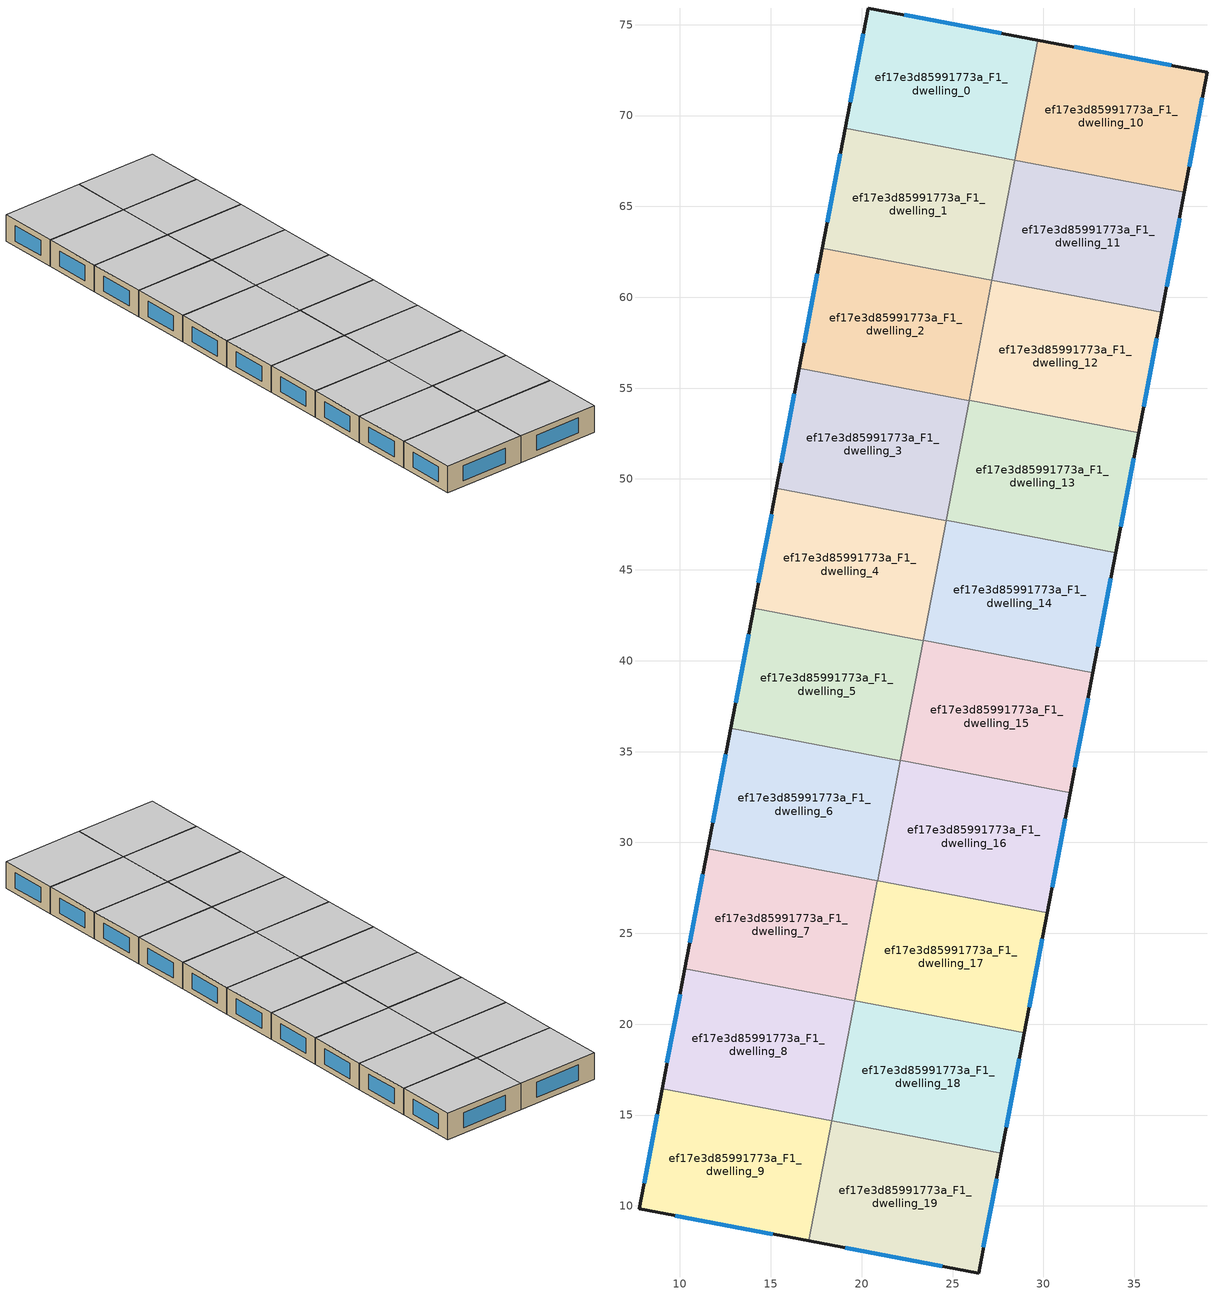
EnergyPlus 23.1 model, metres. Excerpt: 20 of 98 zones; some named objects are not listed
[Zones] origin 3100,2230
ef17e3d85991773a_F1_dwelling_0
 floor to ef17e3d85991773a_F0_dwelling_0 (EU_floor_Construction): 29.68,74.15 28.42,67.53 19.09,69.31 20.35,75.92 z3
 wall outside (EU_wall_Construction): 29.68,74.15 20.35,75.92 19.09,69.31 z3:6
 wall to ef17e3d85991773a_F1_dwelling_1 (EU_wall_Construction): 19.09,69.31 28.42,67.53 z3:6
 wall to ef17e3d85991773a_F1_dwelling_10 (EU_wall_Construction): 28.42,67.55 29.68,74.15 z3:6
 wall to ef17e3d85991773a_F1_dwelling_11 (EU_wall_Construction): 28.42,67.53 28.42,67.55 z3:6
 window (EU_Window_Construction): 20.08,74.5 19.36,70.73 / 27.68,74.53 22.35,75.54 z3.64:5.36
 ceiling to ef17e3d85991773a_F2_dwelling_0 (EU_floor_Construction): 28.42,67.53 29.68,74.15 20.35,75.92 19.09,69.31 z6
ef17e3d85991773a_F1_dwelling_1
 floor to ef17e3d85991773a_F0_dwelling_1 (EU_floor_Construction): 28.42,67.53 27.16,60.92 17.83,62.7 19.09,69.31 z3
 wall outside (EU_wall_Construction): 19.09,69.31 17.83,62.7 z3:6
 wall to ef17e3d85991773a_F1_dwelling_11 (EU_wall_Construction): 27.17,60.94 28.42,67.53 z3:6
 wall to ef17e3d85991773a_F1_dwelling_2 (EU_wall_Construction): 17.83,62.7 27.16,60.92 z3:6
 wall to ef17e3d85991773a_F1_dwelling_12 (EU_wall_Construction): 27.16,60.92 27.17,60.94 z3:6
 window (EU_Window_Construction): 18.82,67.9 18.1,64.12 z3.64:5.36
 ceiling to ef17e3d85991773a_F2_dwelling_1 (EU_floor_Construction): 27.16,60.92 28.42,67.53 19.09,69.31 17.83,62.7 z6
ef17e3d85991773a_F1_dwelling_10
 floor to ef17e3d85991773a_F0_dwelling_10 (EU_floor_Construction): 39.02,72.38 37.76,65.77 28.42,67.55 29.68,74.15 z3
 wall outside (EU_wall_Construction): 37.76,65.77 39.02,72.38 29.68,74.15 z3:6
 wall to ef17e3d85991773a_F1_dwelling_11 (EU_wall_Construction): 28.42,67.55 37.76,65.77 z3:6
 window (EU_Window_Construction): 37.02,72.76 31.68,73.77 / 38.03,67.19 38.75,70.97 z3.64:5.36
 ceiling to ef17e3d85991773a_F2_dwelling_10 (EU_floor_Construction): 37.76,65.77 39.02,72.38 29.68,74.15 28.42,67.55 z6
ef17e3d85991773a_F1_dwelling_11
 floor to ef17e3d85991773a_F0_dwelling_11 (EU_floor_Construction): 37.76,65.77 36.5,59.16 27.16,60.94 28.42,67.55 z3
 wall outside (EU_wall_Construction): 36.5,59.16 37.76,65.77 z3:6
 wall to ef17e3d85991773a_F1_dwelling_12 (EU_wall_Construction): 27.16,60.94 36.5,59.16 z3:6
 window (EU_Window_Construction): 36.77,60.58 37.49,64.35 z3.64:5.36
 ceiling to ef17e3d85991773a_F2_dwelling_11 (EU_floor_Construction): 36.5,59.16 37.76,65.77 28.42,67.55 27.16,60.94 z6
ef17e3d85991773a_F1_dwelling_12
 floor to ef17e3d85991773a_F0_dwelling_12 (EU_floor_Construction): 36.5,59.16 35.24,52.55 25.91,54.33 27.16,60.94 z3
 wall outside (EU_wall_Construction): 35.24,52.55 36.5,59.16 z3:6
 wall to ef17e3d85991773a_F1_dwelling_13 (EU_wall_Construction): 25.91,54.33 35.24,52.55 z3:6
 wall to ef17e3d85991773a_F1_dwelling_2 (EU_wall_Construction): 27.16,60.92 25.91,54.33 z3:6
 window (EU_Window_Construction): 35.51,53.97 36.23,57.75 z3.64:5.36
 ceiling to ef17e3d85991773a_F2_dwelling_12 (EU_floor_Construction): 35.24,52.55 36.5,59.16 27.16,60.94 25.91,54.33 z6
ef17e3d85991773a_F1_dwelling_13
 floor to ef17e3d85991773a_F0_dwelling_13 (EU_floor_Construction): 35.24,52.55 33.98,45.95 24.65,47.73 25.91,54.33 z3
 wall outside (EU_wall_Construction): 33.98,45.95 35.24,52.55 z3:6
 wall to ef17e3d85991773a_F1_dwelling_14 (EU_wall_Construction): 24.65,47.73 33.98,45.95 z3:6
 wall to ef17e3d85991773a_F1_dwelling_3 (EU_wall_Construction): 25.9,54.32 24.65,47.73 z3:6
 wall to ef17e3d85991773a_F1_dwelling_2 (EU_wall_Construction): 25.91,54.33 25.9,54.32 z3:6
 window (EU_Window_Construction): 34.25,47.36 34.97,51.14 z3.64:5.36
 ceiling to ef17e3d85991773a_F2_dwelling_13 (EU_floor_Construction): 33.98,45.95 35.24,52.55 25.91,54.33 24.65,47.73 z6
ef17e3d85991773a_F1_dwelling_14
 floor to ef17e3d85991773a_F0_dwelling_14 (EU_floor_Construction): 33.98,45.95 32.72,39.34 23.39,41.12 24.65,47.73 z3
 wall outside (EU_wall_Construction): 32.72,39.34 33.98,45.95 z3:6
 wall to ef17e3d85991773a_F1_dwelling_15 (EU_wall_Construction): 23.39,41.12 32.72,39.34 z3:6
 wall to ef17e3d85991773a_F1_dwelling_4 (EU_wall_Construction): 24.64,47.71 23.39,41.12 z3:6
 wall to ef17e3d85991773a_F1_dwelling_3 (EU_wall_Construction): 24.65,47.73 24.64,47.71 z3:6
 window (EU_Window_Construction): 32.99,40.76 33.71,44.53 z3.64:5.36
 ceiling to ef17e3d85991773a_F2_dwelling_14 (EU_floor_Construction): 32.72,39.34 33.98,45.95 24.65,47.73 23.39,41.12 z6
ef17e3d85991773a_F1_dwelling_15
 floor to ef17e3d85991773a_F0_dwelling_15 (EU_floor_Construction): 32.72,39.34 31.46,32.73 22.13,34.51 23.39,41.12 z3
 wall outside (EU_wall_Construction): 31.46,32.73 32.72,39.34 z3:6
 wall to ef17e3d85991773a_F1_dwelling_16 (EU_wall_Construction): 22.13,34.51 31.46,32.73 z3:6
 wall to ef17e3d85991773a_F1_dwelling_5 (EU_wall_Construction): 23.38,41.1 22.13,34.51 z3:6
 wall to ef17e3d85991773a_F1_dwelling_4 (EU_wall_Construction): 23.39,41.12 23.38,41.1 z3:6
 window (EU_Window_Construction): 31.73,34.15 32.45,37.93 z3.64:5.36
 ceiling to ef17e3d85991773a_F2_dwelling_15 (EU_floor_Construction): 31.46,32.73 32.72,39.34 23.39,41.12 22.13,34.51 z6
ef17e3d85991773a_F1_dwelling_16
 floor to ef17e3d85991773a_F0_dwelling_16 (EU_floor_Construction): 31.46,32.73 30.21,26.13 20.87,27.91 22.13,34.51 z3
 wall outside (EU_wall_Construction): 30.21,26.13 31.46,32.73 z3:6
 wall to ef17e3d85991773a_F1_dwelling_17 (EU_wall_Construction): 20.87,27.91 30.21,26.13 z3:6
 wall to ef17e3d85991773a_F1_dwelling_6 (EU_wall_Construction): 22.13,34.49 20.87,27.91 z3:6
 wall to ef17e3d85991773a_F1_dwelling_5 (EU_wall_Construction): 22.13,34.51 22.12,34.49 z3:6
 window (EU_Window_Construction): 30.47,27.54 31.19,31.32 z3.64:5.36
 ceiling to ef17e3d85991773a_F2_dwelling_16 (EU_floor_Construction): 30.21,26.13 31.46,32.73 22.13,34.51 20.87,27.91 z6
ef17e3d85991773a_F1_dwelling_17
 floor to ef17e3d85991773a_F0_dwelling_17 (EU_floor_Construction): 30.21,26.13 28.95,19.52 19.61,21.3 20.87,27.91 z3
 wall outside (EU_wall_Construction): 28.95,19.52 30.21,26.13 z3:6
 wall to ef17e3d85991773a_F1_dwelling_18 (EU_wall_Construction): 19.61,21.3 28.95,19.52 z3:6
 wall to ef17e3d85991773a_F1_dwelling_7 (EU_wall_Construction): 20.87,27.89 19.61,21.3 z3:6
 wall to ef17e3d85991773a_F1_dwelling_6 (EU_wall_Construction): 20.87,27.91 20.87,27.89 z3:6
 window (EU_Window_Construction): 29.22,20.94 29.94,24.71 z3.64:5.36
 ceiling to ef17e3d85991773a_F2_dwelling_17 (EU_floor_Construction): 28.95,19.52 30.21,26.13 20.87,27.91 19.61,21.3 z6
ef17e3d85991773a_F1_dwelling_18
 floor to ef17e3d85991773a_F0_dwelling_18 (EU_floor_Construction): 28.95,19.52 27.69,12.91 18.35,14.69 19.61,21.3 z3
 wall outside (EU_wall_Construction): 27.69,12.91 28.95,19.52 z3:6
 wall to ef17e3d85991773a_F1_dwelling_19 (EU_wall_Construction): 18.35,14.69 27.69,12.91 z3:6
 wall to ef17e3d85991773a_F1_dwelling_8 (EU_wall_Construction): 19.61,21.28 18.35,14.69 z3:6
 wall to ef17e3d85991773a_F1_dwelling_7 (EU_wall_Construction): 19.61,21.3 19.61,21.28 z3:6
 window (EU_Window_Construction): 27.96,14.33 28.68,18.1 z3.64:5.36
 ceiling to ef17e3d85991773a_F2_dwelling_18 (EU_floor_Construction): 27.69,12.91 28.95,19.52 19.61,21.3 18.35,14.69 z6
ef17e3d85991773a_F1_dwelling_19
 floor to ef17e3d85991773a_F0_dwelling_19 (EU_floor_Construction): 27.69,12.91 26.43,6.31 17.09,8.08 18.35,14.69 z3
 wall outside (EU_wall_Construction): 17.09,8.08 26.43,6.31 27.69,12.91 z3:6
 wall to ef17e3d85991773a_F1_dwelling_9 (EU_wall_Construction): 18.35,14.68 17.09,8.08 z3:6
 wall to ef17e3d85991773a_F1_dwelling_8 (EU_wall_Construction): 18.35,14.69 18.35,14.68 z3:6
 window (EU_Window_Construction): 26.7,7.73 27.42,11.5 / 19.09,7.7 24.43,6.69 z3.64:5.36
 ceiling to ef17e3d85991773a_F2_dwelling_19 (EU_floor_Construction): 26.43,6.31 27.69,12.91 18.35,14.69 17.09,8.08 z6
ef17e3d85991773a_F1_dwelling_2
 floor to ef17e3d85991773a_F0_dwelling_2 (EU_floor_Construction): 27.16,60.92 25.9,54.32 16.57,56.09 17.83,62.7 z3
 wall outside (EU_wall_Construction): 17.83,62.7 16.57,56.09 z3:6
 wall to ef17e3d85991773a_F1_dwelling_3 (EU_wall_Construction): 16.57,56.09 25.9,54.32 z3:6
 window (EU_Window_Construction): 17.56,61.29 16.84,57.51 z3.64:5.36
 ceiling to ef17e3d85991773a_F2_dwelling_2 (EU_floor_Construction): 25.9,54.32 27.16,60.92 17.83,62.7 16.57,56.09 z6
ef17e3d85991773a_F1_dwelling_3
 floor to ef17e3d85991773a_F0_dwelling_3 (EU_floor_Construction): 25.9,54.32 24.64,47.71 15.31,49.49 16.57,56.09 z3
 wall outside (EU_wall_Construction): 16.57,56.09 15.31,49.49 z3:6
 wall to ef17e3d85991773a_F1_dwelling_4 (EU_wall_Construction): 15.31,49.49 24.64,47.71 z3:6
 window (EU_Window_Construction): 16.3,54.68 15.58,50.9 z3.64:5.36
 ceiling to ef17e3d85991773a_F2_dwelling_3 (EU_floor_Construction): 24.64,47.71 25.9,54.32 16.57,56.09 15.31,49.49 z6
ef17e3d85991773a_F1_dwelling_4
 floor to ef17e3d85991773a_F0_dwelling_4 (EU_floor_Construction): 24.64,47.71 23.38,41.1 14.05,42.88 15.31,49.49 z3
 wall outside (EU_wall_Construction): 15.31,49.49 14.05,42.88 z3:6
 wall to ef17e3d85991773a_F1_dwelling_5 (EU_wall_Construction): 14.05,42.88 23.38,41.1 z3:6
 window (EU_Window_Construction): 15.04,48.07 14.32,44.29 z3.64:5.36
 ceiling to ef17e3d85991773a_F2_dwelling_4 (EU_floor_Construction): 23.38,41.1 24.64,47.71 15.31,49.49 14.05,42.88 z6
ef17e3d85991773a_F1_dwelling_5
 floor to ef17e3d85991773a_F0_dwelling_5 (EU_floor_Construction): 23.38,41.1 22.12,34.49 12.79,36.27 14.05,42.88 z3
 wall outside (EU_wall_Construction): 14.05,42.88 12.79,36.27 z3:6
 wall to ef17e3d85991773a_F1_dwelling_6 (EU_wall_Construction): 12.79,36.27 22.12,34.49 z3:6
 window (EU_Window_Construction): 13.78,41.46 13.06,37.69 z3.64:5.36
 ceiling to ef17e3d85991773a_F2_dwelling_5 (EU_floor_Construction): 22.12,34.49 23.38,41.1 14.05,42.88 12.79,36.27 z6
ef17e3d85991773a_F1_dwelling_6
 floor to ef17e3d85991773a_F0_dwelling_6 (EU_floor_Construction): 22.12,34.49 20.87,27.89 11.53,29.67 12.79,36.27 z3
 wall outside (EU_wall_Construction): 12.79,36.27 11.53,29.67 z3:6
 wall to ef17e3d85991773a_F1_dwelling_7 (EU_wall_Construction): 11.53,29.67 20.87,27.89 z3:6
 window (EU_Window_Construction): 12.52,34.86 11.8,31.08 z3.64:5.36
 ceiling to ef17e3d85991773a_F2_dwelling_6 (EU_floor_Construction): 20.87,27.89 22.12,34.49 12.79,36.27 11.53,29.67 z6
ef17e3d85991773a_F1_dwelling_7
 floor to ef17e3d85991773a_F0_dwelling_7 (EU_floor_Construction): 20.87,27.89 19.61,21.28 10.27,23.06 11.53,29.67 z3
 wall outside (EU_wall_Construction): 11.53,29.67 10.27,23.06 z3:6
 wall to ef17e3d85991773a_F1_dwelling_8 (EU_wall_Construction): 10.27,23.06 19.61,21.28 z3:6
 window (EU_Window_Construction): 11.26,28.25 10.54,24.47 z3.64:5.36
 ceiling to ef17e3d85991773a_F2_dwelling_7 (EU_floor_Construction): 19.61,21.28 20.87,27.89 11.53,29.67 10.27,23.06 z6
ef17e3d85991773a_F1_dwelling_8
 floor to ef17e3d85991773a_F0_dwelling_8 (EU_floor_Construction): 19.61,21.28 18.35,14.68 9.01,16.46 10.27,23.06 z3
 wall outside (EU_wall_Construction): 10.27,23.06 9.01,16.46 z3:6
 wall to ef17e3d85991773a_F1_dwelling_9 (EU_wall_Construction): 9.01,16.46 18.35,14.68 z3:6
 window (EU_Window_Construction): 10,21.65 9.28,17.87 z3.64:5.36
 ceiling to ef17e3d85991773a_F2_dwelling_8 (EU_floor_Construction): 18.35,14.68 19.61,21.28 10.27,23.06 9.01,16.46 z6
ef17e3d85991773a_F1_dwelling_9
 floor to ef17e3d85991773a_F0_dwelling_9 (EU_floor_Construction): 18.35,14.68 17.09,8.08 7.75,9.84 9.01,16.46 z3
 wall outside (EU_wall_Construction): 9.01,16.46 7.75,9.84 17.09,8.08 z3:6
 window (EU_Window_Construction): 9.75,9.47 15.09,8.46 / 8.74,15.04 8.02,11.26 z3.64:5.36
 ceiling to ef17e3d85991773a_F2_dwelling_9 (EU_floor_Construction): 17.09,8.08 18.35,14.68 9.01,16.46 7.75,9.84 z6
[Building]
EU S2 Campaign: North Axis=0; Terrain=City; Solar Distribution=FullExterior
[Site:Location]
Yerevan-Zvartnots.Intl.AP: Latitude=40.15; Longitude=44.383; Time Zone=4; Elevation=854
[SizingPeriod:WeatherFileDays]
AnnualSizingPeriod: Begin Month=1; Begin Day of Month=1; End Month=12; End Day of Month=31; Day of Week for Start Day=Monday; Use Weather File Daylight Saving Period=No; Use Weather File Rain and Snow Indicators=No
[MATERIAL]
EU_InternalMass_Material: Roughness=MediumRough; Thickness=0.1; Conductivity=1; Density=1800; Specific Heat=900; Thermal Absorptance=0.9; Solar Absorptance=0.7; Visible Absorptance=0.7
[MATERIAL:NOMASS] Roughness=MediumRough; Thermal Absorptance=0.9; Solar Absorptance=0.7; Visible Absorptance=0.7
Name | Thermal Resistance
EU_wall_NoMass | 1.05043
EU_floor_NoMass | 0.478065
[WINDOWMATERIAL:SIMPLEGLAZINGSYSTEM]
EU_Window_SimpleGlazing: UFactor=2.5566; Solar Heat Gain Coefficient=0.75; Visible Transmittance=0.75
[CONSTRUCTION]
EU_wall_Construction: EU_wall_NoMass
EU_floor_Construction: EU_floor_NoMass
EU_Window_Construction: EU_Window_SimpleGlazing
EU_InternalMass_Construction: EU_InternalMass_Material
[ZONE] Type=1; Multiplier=1; Ceiling Height=autocalculate; Floor Area=autocalculate; Part of Total Floor Area=Yes
Name | Volume
ef17e3d85991773a_F1_dwelling_0; ef17e3d85991773a_F1_dwelling_13; ef17e3d85991773a_F1_dwelling_8 | 191.732
ef17e3d85991773a_F1_dwelling_1 | 191.727
ef17e3d85991773a_F1_dwelling_10 | 191.729
ef17e3d85991773a_F1_dwelling_11; ef17e3d85991773a_F1_dwelling_14; ef17e3d85991773a_F1_dwelling_18 | 191.76
ef17e3d85991773a_F1_dwelling_12 | 191.761
ef17e3d85991773a_F1_dwelling_15; ef17e3d85991773a_F1_dwelling_16; ef17e3d85991773a_F1_dwelling_17 | 191.748
ef17e3d85991773a_F1_dwelling_19 | 191.741
ef17e3d85991773a_F1_dwelling_2 | 191.754
ef17e3d85991773a_F1_dwelling_3 | 191.726
ef17e3d85991773a_F1_dwelling_4 | 191.734
ef17e3d85991773a_F1_dwelling_5; ef17e3d85991773a_F1_dwelling_7 | 191.725
ef17e3d85991773a_F1_dwelling_6 | 191.755
ef17e3d85991773a_F1_dwelling_9 | 191.733
[INTERNALMASS] Construction=EU_InternalMass_Construction
Name | Zone or ZoneList | Surface Area
ef17e3d85991773a_F1_dwelling_0_EU_InternalMass | ef17e3d85991773a_F1_dwelling_0 | 63.9106
ef17e3d85991773a_F1_dwelling_1_EU_InternalMass | ef17e3d85991773a_F1_dwelling_1 | 63.9089
ef17e3d85991773a_F1_dwelling_2_EU_InternalMass | ef17e3d85991773a_F1_dwelling_2 | 63.9179
ef17e3d85991773a_F1_dwelling_3_EU_InternalMass | ef17e3d85991773a_F1_dwelling_3 | 63.9087
ef17e3d85991773a_F1_dwelling_4_EU_InternalMass | ef17e3d85991773a_F1_dwelling_4 | 63.9111
ef17e3d85991773a_F1_dwelling_5_EU_InternalMass | ef17e3d85991773a_F1_dwelling_5 | 63.9084
ef17e3d85991773a_F1_dwelling_6_EU_InternalMass | ef17e3d85991773a_F1_dwelling_6 | 63.9185
ef17e3d85991773a_F1_dwelling_7_EU_InternalMass | ef17e3d85991773a_F1_dwelling_7 | 63.9082
ef17e3d85991773a_F1_dwelling_8_EU_InternalMass | ef17e3d85991773a_F1_dwelling_8 | 63.9106
ef17e3d85991773a_F1_dwelling_9_EU_InternalMass | ef17e3d85991773a_F1_dwelling_9 | 63.911
ef17e3d85991773a_F1_dwelling_10_EU_InternalMass | ef17e3d85991773a_F1_dwelling_10 | 63.9099
ef17e3d85991773a_F1_dwelling_11_EU_InternalMass | ef17e3d85991773a_F1_dwelling_11 | 63.9201
ef17e3d85991773a_F1_dwelling_12_EU_InternalMass | ef17e3d85991773a_F1_dwelling_12 | 63.9201
ef17e3d85991773a_F1_dwelling_13_EU_InternalMass | ef17e3d85991773a_F1_dwelling_13 | 63.9108
ef17e3d85991773a_F1_dwelling_14_EU_InternalMass | ef17e3d85991773a_F1_dwelling_14 | 63.9201
ef17e3d85991773a_F1_dwelling_15_EU_InternalMass | ef17e3d85991773a_F1_dwelling_15 | 63.9161
ef17e3d85991773a_F1_dwelling_16_EU_InternalMass | ef17e3d85991773a_F1_dwelling_16 | 63.9161
ef17e3d85991773a_F1_dwelling_17_EU_InternalMass | ef17e3d85991773a_F1_dwelling_17 | 63.9161
ef17e3d85991773a_F1_dwelling_18_EU_InternalMass | ef17e3d85991773a_F1_dwelling_18 | 63.9201
ef17e3d85991773a_F1_dwelling_19_EU_InternalMass | ef17e3d85991773a_F1_dwelling_19 | 63.9139
[OTHEREQUIPMENT] Fuel Type=Electricity; Design Level Calculation Method=Watts/Area; Power per Zone Floor Area=1; Fraction Latent=0; Fraction Radiant=0; Fraction Lost=0; Carbon Dioxide Generation Rate=0; EndUse Subcategory=EU_Step8_InternalGains
Name | Zone or ZoneList or Space or SpaceList | Schedule
EU_Step8_InternalGain_ef17e3d85991773a_F1_dwelling_0_f000 | ef17e3d85991773a_F1_dwelling_0 | EU_Step8_GainSchedule_ef17e3d85991773a_F1_dwelling_0_f000
EU_Step8_InternalGain_ef17e3d85991773a_F1_dwelling_1_f000 | ef17e3d85991773a_F1_dwelling_1 | EU_Step8_GainSchedule_ef17e3d85991773a_F1_dwelling_1_f000
EU_Step8_InternalGain_ef17e3d85991773a_F1_dwelling_2_f000 | ef17e3d85991773a_F1_dwelling_2 | EU_Step8_GainSchedule_ef17e3d85991773a_F1_dwelling_2_f000
EU_Step8_InternalGain_ef17e3d85991773a_F1_dwelling_3_f000 | ef17e3d85991773a_F1_dwelling_3 | EU_Step8_GainSchedule_ef17e3d85991773a_F1_dwelling_3_f000
EU_Step8_InternalGain_ef17e3d85991773a_F1_dwelling_4_f000 | ef17e3d85991773a_F1_dwelling_4 | EU_Step8_GainSchedule_ef17e3d85991773a_F1_dwelling_4_f000
EU_Step8_InternalGain_ef17e3d85991773a_F1_dwelling_5_f000 | ef17e3d85991773a_F1_dwelling_5 | EU_Step8_GainSchedule_ef17e3d85991773a_F1_dwelling_5_f000
EU_Step8_InternalGain_ef17e3d85991773a_F1_dwelling_6_f000 | ef17e3d85991773a_F1_dwelling_6 | EU_Step8_GainSchedule_ef17e3d85991773a_F1_dwelling_6_f000
EU_Step8_InternalGain_ef17e3d85991773a_F1_dwelling_7_f000 | ef17e3d85991773a_F1_dwelling_7 | EU_Step8_GainSchedule_ef17e3d85991773a_F1_dwelling_7_f000
EU_Step8_InternalGain_ef17e3d85991773a_F1_dwelling_8_f000 | ef17e3d85991773a_F1_dwelling_8 | EU_Step8_GainSchedule_ef17e3d85991773a_F1_dwelling_8_f000
EU_Step8_InternalGain_ef17e3d85991773a_F1_dwelling_9_f000 | ef17e3d85991773a_F1_dwelling_9 | EU_Step8_GainSchedule_ef17e3d85991773a_F1_dwelling_9_f000
EU_Step8_InternalGain_ef17e3d85991773a_F1_dwelling_10_f000 | ef17e3d85991773a_F1_dwelling_10 | EU_Step8_GainSchedule_ef17e3d85991773a_F1_dwelling_10_f000
EU_Step8_InternalGain_ef17e3d85991773a_F1_dwelling_11_f000 | ef17e3d85991773a_F1_dwelling_11 | EU_Step8_GainSchedule_ef17e3d85991773a_F1_dwelling_11_f000
EU_Step8_InternalGain_ef17e3d85991773a_F1_dwelling_12_f000 | ef17e3d85991773a_F1_dwelling_12 | EU_Step8_GainSchedule_ef17e3d85991773a_F1_dwelling_12_f000
EU_Step8_InternalGain_ef17e3d85991773a_F1_dwelling_13_f000 | ef17e3d85991773a_F1_dwelling_13 | EU_Step8_GainSchedule_ef17e3d85991773a_F1_dwelling_13_f000
EU_Step8_InternalGain_ef17e3d85991773a_F1_dwelling_14_f000 | ef17e3d85991773a_F1_dwelling_14 | EU_Step8_GainSchedule_ef17e3d85991773a_F1_dwelling_14_f000
EU_Step8_InternalGain_ef17e3d85991773a_F1_dwelling_15_f000 | ef17e3d85991773a_F1_dwelling_15 | EU_Step8_GainSchedule_ef17e3d85991773a_F1_dwelling_15_f000
EU_Step8_InternalGain_ef17e3d85991773a_F1_dwelling_16_f000 | ef17e3d85991773a_F1_dwelling_16 | EU_Step8_GainSchedule_ef17e3d85991773a_F1_dwelling_16_f000
EU_Step8_InternalGain_ef17e3d85991773a_F1_dwelling_17_f000 | ef17e3d85991773a_F1_dwelling_17 | EU_Step8_GainSchedule_ef17e3d85991773a_F1_dwelling_17_f000
EU_Step8_InternalGain_ef17e3d85991773a_F1_dwelling_18_f000 | ef17e3d85991773a_F1_dwelling_18 | EU_Step8_GainSchedule_ef17e3d85991773a_F1_dwelling_18_f000
EU_Step8_InternalGain_ef17e3d85991773a_F1_dwelling_19_f000 | ef17e3d85991773a_F1_dwelling_19 | EU_Step8_GainSchedule_ef17e3d85991773a_F1_dwelling_19_f000
[ZONEVENTILATION:DESIGNFLOWRATE] Schedule=EU_AlwaysOn; Design Flow Rate Calculation Method=AirChanges/Hour; Air Changes per Hour=0.557805; Ventilation Type=Natural; Fan Pressure Rise=0; Fan Total Efficiency=1; Constant Term Coefficient=1; Temperature Term Coefficient=0; Velocity Term Coefficient=0; Velocity Squared Term Coefficient=0; Minimum Indoor Temperature=-100; Maximum Indoor Temperature=100; Delta Temperature=-100; Minimum Outdoor Temperature=-100; Maximum Outdoor Temperature=100; Maximum Wind Speed=40
Name | Zone or ZoneList or Space or SpaceList
EU_ConstantAir_ef17e3d85991773a_F1_dwelling_0 | ef17e3d85991773a_F1_dwelling_0
EU_ConstantAir_ef17e3d85991773a_F1_dwelling_1 | ef17e3d85991773a_F1_dwelling_1
EU_ConstantAir_ef17e3d85991773a_F1_dwelling_2 | ef17e3d85991773a_F1_dwelling_2
EU_ConstantAir_ef17e3d85991773a_F1_dwelling_3 | ef17e3d85991773a_F1_dwelling_3
EU_ConstantAir_ef17e3d85991773a_F1_dwelling_4 | ef17e3d85991773a_F1_dwelling_4
EU_ConstantAir_ef17e3d85991773a_F1_dwelling_5 | ef17e3d85991773a_F1_dwelling_5
EU_ConstantAir_ef17e3d85991773a_F1_dwelling_6 | ef17e3d85991773a_F1_dwelling_6
EU_ConstantAir_ef17e3d85991773a_F1_dwelling_7 | ef17e3d85991773a_F1_dwelling_7
EU_ConstantAir_ef17e3d85991773a_F1_dwelling_8 | ef17e3d85991773a_F1_dwelling_8
EU_ConstantAir_ef17e3d85991773a_F1_dwelling_9 | ef17e3d85991773a_F1_dwelling_9
EU_ConstantAir_ef17e3d85991773a_F1_dwelling_10 | ef17e3d85991773a_F1_dwelling_10
EU_ConstantAir_ef17e3d85991773a_F1_dwelling_11 | ef17e3d85991773a_F1_dwelling_11
EU_ConstantAir_ef17e3d85991773a_F1_dwelling_12 | ef17e3d85991773a_F1_dwelling_12
EU_ConstantAir_ef17e3d85991773a_F1_dwelling_13 | ef17e3d85991773a_F1_dwelling_13
EU_ConstantAir_ef17e3d85991773a_F1_dwelling_14 | ef17e3d85991773a_F1_dwelling_14
EU_ConstantAir_ef17e3d85991773a_F1_dwelling_15 | ef17e3d85991773a_F1_dwelling_15
EU_ConstantAir_ef17e3d85991773a_F1_dwelling_16 | ef17e3d85991773a_F1_dwelling_16
EU_ConstantAir_ef17e3d85991773a_F1_dwelling_17 | ef17e3d85991773a_F1_dwelling_17
EU_ConstantAir_ef17e3d85991773a_F1_dwelling_18 | ef17e3d85991773a_F1_dwelling_18
EU_ConstantAir_ef17e3d85991773a_F1_dwelling_19 | ef17e3d85991773a_F1_dwelling_19
[HVACTEMPLATE:ZONE:IDEALLOADSAIRSYSTEM] System Availability Schedule=EU_AlwaysOn; Maximum Heating Supply Air Temperature=50; Minimum Cooling Supply Air Temperature=13; Maximum Heating Supply Air Humidity Ratio=0.0156; Minimum Cooling Supply Air Humidity Ratio=0.0077; Heating Limit=NoLimit; Cooling Limit=NoLimit; Heating Availability Schedule=EU_AlwaysOn; Cooling Availability Schedule=EU_CoolingOff; Dehumidification Control Type=ConstantSensibleHeatRatio; Cooling Sensible Heat Ratio=0.7; Dehumidification Setpoint=60; Humidification Control Type=None; Humidification Setpoint=30; Outdoor Air Method=None; Outdoor Air Flow Rate per Person=0.00944; Outdoor Air Flow Rate per Zone Floor Area=0; Outdoor Air Flow Rate per Zone=0; Demand Controlled Ventilation Type=None; Outdoor Air Economizer Type=NoEconomizer; Heat Recovery Type=None; Sensible Heat Recovery Effectiveness=0.7; Latent Heat Recovery Effectiveness=0.65
Name | Template Thermostat
ef17e3d85991773a_F1_dwelling_0 | EU_HeatOnly_ef17e3d85991773a_F1_dwelling_0
ef17e3d85991773a_F1_dwelling_1 | EU_HeatOnly_ef17e3d85991773a_F1_dwelling_1
ef17e3d85991773a_F1_dwelling_2 | EU_HeatOnly_ef17e3d85991773a_F1_dwelling_2
ef17e3d85991773a_F1_dwelling_3 | EU_HeatOnly_ef17e3d85991773a_F1_dwelling_3
ef17e3d85991773a_F1_dwelling_4 | EU_HeatOnly_ef17e3d85991773a_F1_dwelling_4
ef17e3d85991773a_F1_dwelling_5 | EU_HeatOnly_ef17e3d85991773a_F1_dwelling_5
ef17e3d85991773a_F1_dwelling_6 | EU_HeatOnly_ef17e3d85991773a_F1_dwelling_6
ef17e3d85991773a_F1_dwelling_7 | EU_HeatOnly_ef17e3d85991773a_F1_dwelling_7
ef17e3d85991773a_F1_dwelling_8 | EU_HeatOnly_ef17e3d85991773a_F1_dwelling_8
ef17e3d85991773a_F1_dwelling_9 | EU_HeatOnly_ef17e3d85991773a_F1_dwelling_9
ef17e3d85991773a_F1_dwelling_10 | EU_HeatOnly_ef17e3d85991773a_F1_dwelling_10
ef17e3d85991773a_F1_dwelling_11 | EU_HeatOnly_ef17e3d85991773a_F1_dwelling_11
ef17e3d85991773a_F1_dwelling_12 | EU_HeatOnly_ef17e3d85991773a_F1_dwelling_12
ef17e3d85991773a_F1_dwelling_13 | EU_HeatOnly_ef17e3d85991773a_F1_dwelling_13
ef17e3d85991773a_F1_dwelling_14 | EU_HeatOnly_ef17e3d85991773a_F1_dwelling_14
ef17e3d85991773a_F1_dwelling_15 | EU_HeatOnly_ef17e3d85991773a_F1_dwelling_15
ef17e3d85991773a_F1_dwelling_16 | EU_HeatOnly_ef17e3d85991773a_F1_dwelling_16
ef17e3d85991773a_F1_dwelling_17 | EU_HeatOnly_ef17e3d85991773a_F1_dwelling_17
ef17e3d85991773a_F1_dwelling_18 | EU_HeatOnly_ef17e3d85991773a_F1_dwelling_18
ef17e3d85991773a_F1_dwelling_19 | EU_HeatOnly_ef17e3d85991773a_F1_dwelling_19
[SIZING:ZONE] Zone Cooling Design Supply Air Temperature Input Method=SupplyAirTemperature; Zone Cooling Design Supply Air Temperature=13; Zone Heating Design Supply Air Temperature Input Method=SupplyAirTemperature; Zone Heating Design Supply Air Temperature=50; Zone Cooling Design Supply Air Humidity Ratio=0.008; Zone Heating Design Supply Air Humidity Ratio=0.008; Cooling Design Air Flow Method=DesignDay; Cooling Design Air Flow Rate=0; Cooling Minimum Air Flow per Zone Floor Area=0.000762; Cooling Minimum Air Flow=0; Cooling Minimum Air Flow Fraction=0.2; Heating Design Air Flow Method=DesignDay; Heating Design Air Flow Rate=0; Heating Maximum Air Flow per Zone Floor Area=0.002032; Heating Maximum Air Flow=0.141576; Heating Maximum Air Flow Fraction=0.3; Account for Dedicated Outdoor Air System=No; Dedicated Outdoor Air System Control Strategy=NeutralSupplyAir; Dedicated Outdoor Air Low Setpoint Temperature for Design=autosize; Dedicated Outdoor Air High Setpoint Temperature for Design=autosize; Zone Load Sizing Method=Sensible Load Only No Latent Load; Zone Latent Cooling Design Supply Air Humidity Ratio Input Method=HumidityRatioDifference; Zone Cooling Design Supply Air Humidity Ratio Difference=0.005; Zone Latent Heating Design Supply Air Humidity Ratio Input Method=HumidityRatioDifference; Zone Humidification Design Supply Air Humidity Ratio Difference=0.005
ef17e3d85991773a_F1_dwelling_0; ef17e3d85991773a_F1_dwelling_1; ef17e3d85991773a_F1_dwelling_2; ef17e3d85991773a_F1_dwelling_3; ef17e3d85991773a_F1_dwelling_4; ef17e3d85991773a_F1_dwelling_5; ef17e3d85991773a_F1_dwelling_6; ef17e3d85991773a_F1_dwelling_7; ef17e3d85991773a_F1_dwelling_8; ef17e3d85991773a_F1_dwelling_9; ef17e3d85991773a_F1_dwelling_10; ef17e3d85991773a_F1_dwelling_11; ef17e3d85991773a_F1_dwelling_12; ef17e3d85991773a_F1_dwelling_13; ef17e3d85991773a_F1_dwelling_14; ef17e3d85991773a_F1_dwelling_15; ef17e3d85991773a_F1_dwelling_16; ef17e3d85991773a_F1_dwelling_17; ef17e3d85991773a_F1_dwelling_18; ef17e3d85991773a_F1_dwelling_19
[SCHEDULE:CONSTANT]
Name | Hourly Value
EU_AlwaysOn | 1
EU_CoolingOff | 0
[SCHEDULE:FILE] Column Number=1; Rows to Skip at Top=0; Number of Hours of Data=8760; Column Separator=Comma; Interpolate to Timestep=No; Minutes per Item=60; Adjust Schedule for Daylight Savings=Yes
Name | File
EU_Step8_GainSchedule_ef17e3d85991773a_F1_dwelling_0_f000 | ../../schedules/ef17e3d85991773a/ef17e3d85991773a_F1_dwelling_0_f000_gain.csv
EU_Step8_GainSchedule_ef17e3d85991773a_F1_dwelling_1_f000 | ../../schedules/ef17e3d85991773a/ef17e3d85991773a_F1_dwelling_1_f000_gain.csv
EU_Step8_GainSchedule_ef17e3d85991773a_F1_dwelling_2_f000 | ../../schedules/ef17e3d85991773a/ef17e3d85991773a_F1_dwelling_2_f000_gain.csv
EU_Step8_GainSchedule_ef17e3d85991773a_F1_dwelling_3_f000 | ../../schedules/ef17e3d85991773a/ef17e3d85991773a_F1_dwelling_3_f000_gain.csv
EU_Step8_GainSchedule_ef17e3d85991773a_F1_dwelling_4_f000 | ../../schedules/ef17e3d85991773a/ef17e3d85991773a_F1_dwelling_4_f000_gain.csv
EU_Step8_GainSchedule_ef17e3d85991773a_F1_dwelling_5_f000 | ../../schedules/ef17e3d85991773a/ef17e3d85991773a_F1_dwelling_5_f000_gain.csv
EU_Step8_GainSchedule_ef17e3d85991773a_F1_dwelling_6_f000 | ../../schedules/ef17e3d85991773a/ef17e3d85991773a_F1_dwelling_6_f000_gain.csv
EU_Step8_GainSchedule_ef17e3d85991773a_F1_dwelling_7_f000 | ../../schedules/ef17e3d85991773a/ef17e3d85991773a_F1_dwelling_7_f000_gain.csv
EU_Step8_GainSchedule_ef17e3d85991773a_F1_dwelling_8_f000 | ../../schedules/ef17e3d85991773a/ef17e3d85991773a_F1_dwelling_8_f000_gain.csv
EU_Step8_GainSchedule_ef17e3d85991773a_F1_dwelling_9_f000 | ../../schedules/ef17e3d85991773a/ef17e3d85991773a_F1_dwelling_9_f000_gain.csv
EU_Step8_GainSchedule_ef17e3d85991773a_F1_dwelling_10_f000 | ../../schedules/ef17e3d85991773a/ef17e3d85991773a_F1_dwelling_10_f000_gain.csv
EU_Step8_GainSchedule_ef17e3d85991773a_F1_dwelling_11_f000 | ../../schedules/ef17e3d85991773a/ef17e3d85991773a_F1_dwelling_11_f000_gain.csv
EU_Step8_GainSchedule_ef17e3d85991773a_F1_dwelling_12_f000 | ../../schedules/ef17e3d85991773a/ef17e3d85991773a_F1_dwelling_12_f000_gain.csv
EU_Step8_GainSchedule_ef17e3d85991773a_F1_dwelling_13_f000 | ../../schedules/ef17e3d85991773a/ef17e3d85991773a_F1_dwelling_13_f000_gain.csv
EU_Step8_GainSchedule_ef17e3d85991773a_F1_dwelling_14_f000 | ../../schedules/ef17e3d85991773a/ef17e3d85991773a_F1_dwelling_14_f000_gain.csv
EU_Step8_GainSchedule_ef17e3d85991773a_F1_dwelling_15_f000 | ../../schedules/ef17e3d85991773a/ef17e3d85991773a_F1_dwelling_15_f000_gain.csv
EU_Step8_GainSchedule_ef17e3d85991773a_F1_dwelling_16_f000 | ../../schedules/ef17e3d85991773a/ef17e3d85991773a_F1_dwelling_16_f000_gain.csv
EU_Step8_GainSchedule_ef17e3d85991773a_F1_dwelling_17_f000 | ../../schedules/ef17e3d85991773a/ef17e3d85991773a_F1_dwelling_17_f000_gain.csv
EU_Step8_GainSchedule_ef17e3d85991773a_F1_dwelling_18_f000 | ../../schedules/ef17e3d85991773a/ef17e3d85991773a_F1_dwelling_18_f000_gain.csv
EU_Step8_GainSchedule_ef17e3d85991773a_F1_dwelling_19_f000 | ../../schedules/ef17e3d85991773a/ef17e3d85991773a_F1_dwelling_19_f000_gain.csv
